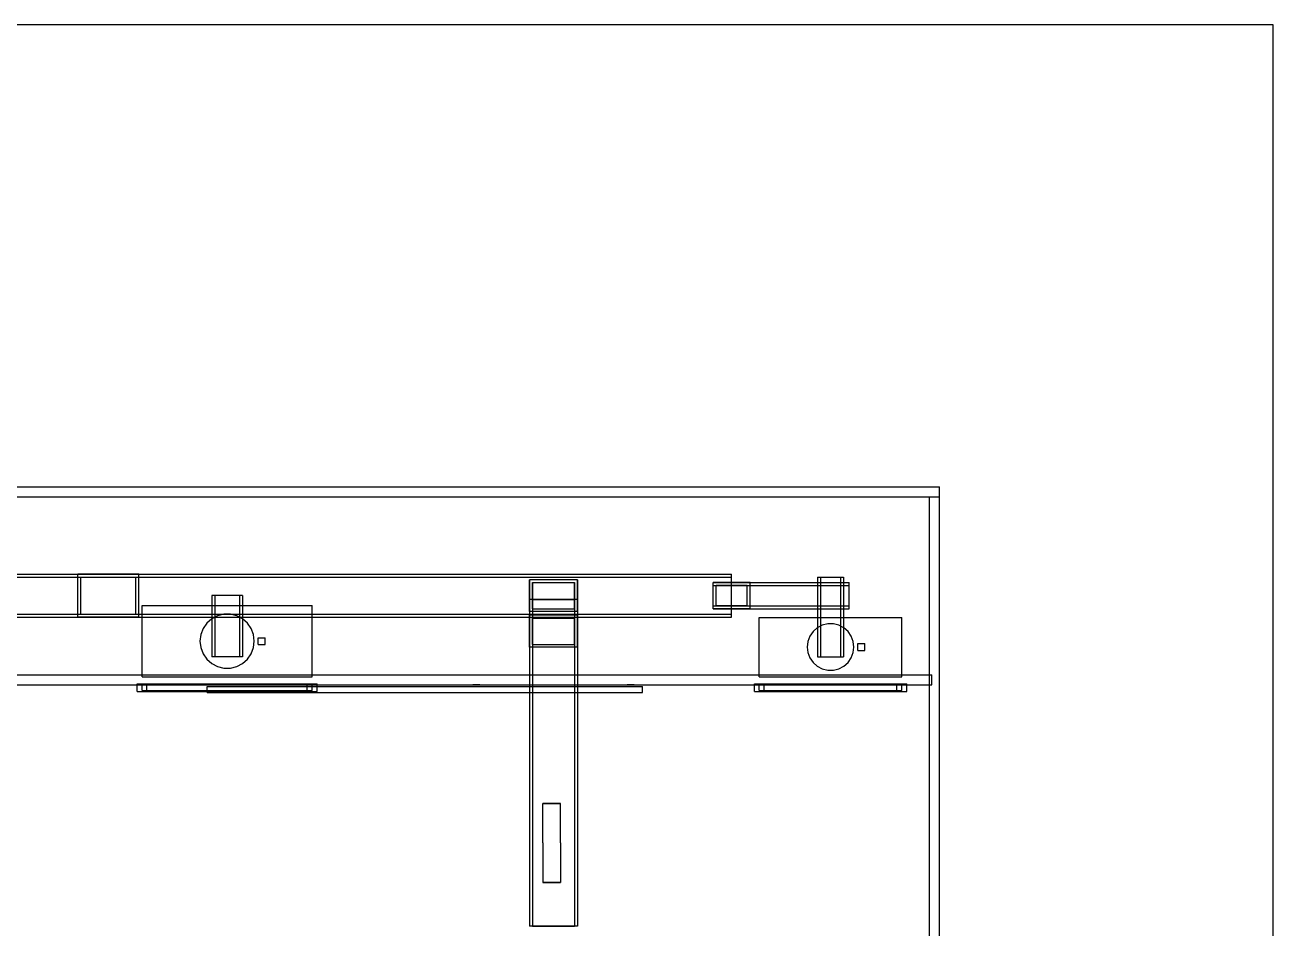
# Model space of a CAD drawing. Header units: millimetres. Extents: x -1355 to 669, y -1138 to 733.
# Drawn here: x 38 to 669, y 277 to 733 of the extents above; entities that cross this region are included whole.
import ezdxf

# ---------------------------------------------------------------- set-up
doc = ezdxf.new("R2010")
doc.units = ezdxf.units.MM
for name, color, linetype in [('BORDER', 7, 'Continuous'), ('HIDDEN', 8, 'Continuous'), ('VISIBLE', 7, 'Continuous')]:
    doc.layers.add(name, color=color, linetype=linetype)

msp = doc.modelspace()

# ---------------------------------------------------------------- linework, layer by layer
at = {"layer": 'BORDER'}
msp.add_lwpolyline([(-1355.28, -1138.44), (668.65, -1138.44), (668.65, 733.43), (-1355.28, 733.43)], close=True, dxfattribs=at)
at = {"layer": 'HIDDEN'}
for points in [[(-500, 500), (500, 500)], [(500, 495), (500, 500)], [(-500, 495), (500, 495)], [(-500, 495), (500, 495)], [(-500, 495), (500, 495)], [(-500, 495), (500, 495)], [(495, 495), (500, 495)], [(495, 495), (500, 495)], [(495, 5), (495, 495)], [(495, 5), (495, 495)], [(500, 5), (500, 495)], [(500, 5), (500, 495)], [(500, 5), (500, 495)], [(500, 5), (500, 495)], [(500, 5), (500, 495)], [(-9.4, 455.85), (95.4, 455.85)], [(-9.4, 455.85), (95.4, 455.85)], [(-9.4, 454.35), (95.4, 454.35)], [(-9.4, 454.35), (95.4, 454.35)], [(64.6, 434.15), (64.6, 455.85)], [(95.4, 455.85), (64.6, 455.85)], [(64.6, 434.15), (64.6, 455.85)], [(95.4, 455.85), (64.6, 455.85)], [(64.6, 434.15), (64.6, 455.85)], [(64.6, 455.85), (395, 455.85)], [(64.6, 434.15), (64.6, 455.85)], [(64.6, 455.85), (395, 455.85)], [(64.6, 454.35), (395, 454.35)], [(64.6, 454.35), (395, 454.35)], [(64.6, 435.65), (64.6, 454.35)], [(64.6, 435.65), (64.6, 454.35)], [(66.1, 454.35), (93.9, 454.35)], [(66.1, 435.65), (66.1, 454.35)], [(66.1, 454.35), (93.9, 454.35)], [(66.1, 435.65), (66.1, 454.35)], [(93.9, 435.65), (93.9, 454.35)], [(93.9, 435.65), (93.9, 454.35)], [(95.4, 434.15), (95.4, 455.85)], [(95.4, 434.15), (95.4, 455.85)], [(95.4, 434.15), (95.4, 455.85)], [(95.4, 434.15), (95.4, 455.85)], [(95.4, 435.65), (95.4, 454.35)], [(95.4, 435.65), (95.4, 454.35)], [(395, 434.15), (395, 455.85)], [(395, 434.15), (395, 455.85)], [(395, 435.65), (395, 454.35)], [(395, 435.65), (395, 454.35)], [(438.41, 454.35), (451.59, 454.35)], [(438.41, 454.35), (438.41, 414)], [(438.41, 454.35), (451.59, 454.35)], [(438.41, 454.35), (438.41, 414)], [(438.41, 454.35), (451.59, 454.35)], [(438.41, 454.35), (438.41, 414)], [(438.41, 454.35), (451.59, 454.35)], [(438.41, 454.35), (438.41, 414)], [(439.91, 454.35), (439.91, 414)], [(439.91, 454.35), (439.91, 414)], [(439.91, 454.35), (450.09, 454.35)], [(439.91, 454.35), (450.09, 454.35)], [(439.91, 454.35), (439.91, 414)], [(439.91, 454.35), (439.91, 414)], [(439.91, 454.35), (450.09, 454.35)], [(439.91, 454.35), (450.09, 454.35)], [(450.09, 454.35), (450.09, 414)], [(450.09, 454.35), (450.09, 414)], [(450.09, 454.35), (450.09, 414)], [(450.09, 454.35), (450.09, 414)], [(451.59, 454.35), (451.59, 414)], [(451.59, 454.35), (451.59, 414)], [(451.59, 454.35), (451.59, 414)], [(451.59, 454.35), (451.59, 414)], [(292.9, 436.95), (292.9, 453.05)], [(292.9, 453.05), (292.9, 435.05)], [(317.1, 453.05), (292.9, 453.05)], [(294.4, 451.63), (294.4, 433.63)], [(294.4, 451.63), (315.6, 451.63)], [(294.4, 438.37), (294.4, 451.63)], [(315.6, 451.63), (315.6, 433.63)], [(315.6, 438.37), (315.6, 451.63)], [(317.1, 436.95), (317.1, 453.05)], [(317.1, 453.05), (317.1, 435.05)], [(385.65, 438.41), (385.65, 451.59)], [(404.35, 451.59), (385.65, 451.59)], [(385.65, 438.41), (385.65, 451.59)], [(404.35, 451.59), (385.65, 451.59)], [(385.65, 438.41), (385.65, 451.59)], [(385.65, 451.59), (454.35, 451.59)], [(385.65, 438.41), (385.65, 451.59)], [(385.65, 451.59), (454.35, 451.59)], [(385.65, 451.59), (404.35, 451.59)], [(385.65, 451.59), (404.35, 451.59)], [(385.65, 438.41), (385.65, 451.59)], [(385.65, 438.41), (385.65, 451.59)], [(385.65, 438.41), (385.65, 451.59)], [(385.65, 451.59), (454.35, 451.59)], [(385.65, 438.41), (385.65, 451.59)], [(385.65, 451.59), (454.35, 451.59)], [(385.65, 450.09), (454.35, 450.09)], [(385.65, 450.09), (454.35, 450.09)], [(385.65, 439.91), (385.65, 450.09)], [(385.65, 439.91), (385.65, 450.09)], [(385.65, 450.09), (454.35, 450.09)], [(385.65, 450.09), (454.35, 450.09)], [(385.65, 439.91), (385.65, 450.09)], [(385.65, 439.91), (385.65, 450.09)], [(387.15, 450.09), (402.85, 450.09)], [(387.15, 439.91), (387.15, 450.09)], [(387.15, 450.09), (402.85, 450.09)], [(387.15, 439.91), (387.15, 450.09)], [(387.15, 439.91), (387.15, 450.09)], [(402.85, 450.09), (387.15, 450.09)], [(387.15, 439.91), (387.15, 450.09)], [(402.85, 450.09), (387.15, 450.09)], [(402.85, 439.91), (402.85, 450.09)], [(402.85, 439.91), (402.85, 450.09)], [(402.85, 439.91), (402.85, 450.09)], [(402.85, 439.91), (402.85, 450.09)], [(404.35, 438.41), (404.35, 451.59)], [(404.35, 438.41), (404.35, 451.59)], [(404.35, 438.41), (404.35, 451.59)], [(404.35, 438.41), (404.35, 451.59)], [(454.35, 438.41), (454.35, 451.59)], [(454.35, 438.41), (454.35, 451.59)], [(454.35, 438.41), (454.35, 451.59)], [(454.35, 438.41), (454.35, 451.59)], [(454.35, 439.91), (454.35, 450.09)], [(454.35, 439.91), (454.35, 450.09)], [(454.35, 439.91), (454.35, 450.09)], [(454.35, 439.91), (454.35, 450.09)], [(147.75, 445), (132.25, 445)], [(132.25, 445), (132.25, 414)], [(147.75, 445), (132.25, 445)], [(132.25, 445), (132.25, 414)], [(133.75, 445), (133.75, 414)], [(133.75, 445), (133.75, 414)], [(146.25, 445), (133.75, 445)], [(146.25, 445), (133.75, 445)], [(146.25, 445), (146.25, 414)], [(146.25, 445), (146.25, 414)], [(147.75, 445), (147.75, 414)], [(147.75, 445), (147.75, 414)], [(292.9, 443.1), (292.9, 278)], [(317.1, 443.1), (292.9, 443.1)], [(292.9, 443.1), (292.9, 278)], [(317.1, 443.1), (292.9, 443.1)], [(294.4, 443.1), (294.4, 278)], [(294.4, 443.1), (294.4, 278)], [(294.4, 443.1), (315.6, 443.1)], [(294.4, 443.1), (315.6, 443.1)], [(315.6, 443.1), (315.6, 278)], [(315.6, 443.1), (315.6, 278)], [(317.1, 443.1), (317.1, 278)], [(317.1, 443.1), (317.1, 278)], [(-9.4, 435.65), (95.4, 435.65)], [(-9.4, 435.65), (95.4, 435.65)], [(64.6, 435.65), (395, 435.65)], [(64.6, 435.65), (395, 435.65)], [(66.1, 435.65), (93.9, 435.65)], [(66.1, 435.65), (93.9, 435.65)], [(97, 440), (183, 440)], [(97, 440), (183, 440)], [(97, 404), (97, 440)], [(97, 404), (97, 440)], [(138.35, 435.62), (135.13, 434.83)], [(141.65, 435.62), (138.35, 435.62)], [(144.87, 434.83), (141.65, 435.62)], [(183, 404), (183, 440)], [(183, 404), (183, 440)], [(292.9, 436.95), (292.9, 418.96)], [(317.1, 436.95), (292.9, 436.95)], [(294.4, 438.37), (294.4, 420.37)], [(294.4, 438.37), (315.6, 438.37)], [(315.6, 438.37), (315.6, 420.37)], [(317.1, 436.95), (317.1, 418.96)], [(385.65, 439.91), (454.35, 439.91)], [(385.65, 439.91), (454.35, 439.91)], [(385.65, 439.91), (454.35, 439.91)], [(385.65, 439.91), (454.35, 439.91)], [(404.35, 438.41), (385.65, 438.41)], [(404.35, 438.41), (385.65, 438.41)], [(385.65, 438.41), (454.35, 438.41)], [(385.65, 438.41), (454.35, 438.41)], [(385.65, 438.41), (404.35, 438.41)], [(385.65, 438.41), (404.35, 438.41)], [(385.65, 438.41), (454.35, 438.41)], [(385.65, 438.41), (454.35, 438.41)], [(387.15, 439.91), (402.85, 439.91)], [(387.15, 439.91), (402.85, 439.91)], [(402.85, 439.91), (387.15, 439.91)], [(402.85, 439.91), (387.15, 439.91)], [(-9.4, 434.15), (95.4, 434.15)], [(-9.4, 434.15), (95.4, 434.15)], [(95.4, 434.15), (64.6, 434.15)], [(95.4, 434.15), (64.6, 434.15)], [(64.6, 434.15), (395, 434.15)], [(64.6, 434.15), (395, 434.15)], [(129.73, 431.1), (127.85, 428.38)], [(132.21, 433.29), (129.73, 431.1)], [(135.13, 434.83), (132.21, 433.29)], [(147.79, 433.29), (144.87, 434.83)], [(150.27, 431.1), (147.79, 433.29)], [(152.15, 428.38), (150.27, 431.1)], [(292.9, 418.96), (292.9, 435.05)], [(317.1, 435.05), (292.9, 435.05)], [(294.4, 433.63), (315.6, 433.63)], [(294.4, 420.37), (294.4, 433.63)], [(315.6, 420.37), (315.6, 433.63)], [(317.1, 418.96), (317.1, 435.05)], [(409, 434), (481, 434)], [(409, 434), (481, 434)], [(409, 404), (409, 434)], [(409, 404), (409, 434)], [(409, 434), (481, 434)], [(409, 434), (481, 434)], [(409, 404), (409, 434)], [(409, 404), (409, 434)], [(440.82, 430.03), (438.3, 428.71)], [(440.82, 430.03), (438.3, 428.71)], [(443.58, 430.71), (440.82, 430.03)], [(443.58, 430.71), (440.82, 430.03)], [(446.42, 430.71), (443.58, 430.71)], [(446.42, 430.71), (443.58, 430.71)], [(449.18, 430.03), (446.42, 430.71)], [(449.18, 430.03), (446.42, 430.71)], [(451.7, 428.71), (449.18, 430.03)], [(451.7, 428.71), (449.18, 430.03)], [(481, 404), (481, 434)], [(481, 404), (481, 434)], [(481, 404), (481, 434)], [(481, 404), (481, 434)], [(126.68, 425.28), (126.28, 422)], [(127.85, 428.38), (126.68, 425.28)], [(153.32, 425.28), (152.15, 428.38)], [(153.72, 422), (153.32, 425.28)], [(155.77, 423.75), (159.27, 423.75)], [(155.77, 423.75), (159.27, 423.75)], [(155.77, 420.25), (155.77, 423.75)], [(155.77, 420.25), (155.77, 423.75)], [(159.27, 420.25), (159.27, 423.75)], [(159.27, 420.25), (159.27, 423.75)], [(434.55, 424.48), (433.54, 421.82)], [(434.55, 424.48), (433.54, 421.82)], [(436.17, 426.82), (434.55, 424.48)], [(436.17, 426.82), (434.55, 424.48)], [(438.3, 428.71), (436.17, 426.82)], [(438.3, 428.71), (436.17, 426.82)], [(453.83, 426.82), (451.7, 428.71)], [(453.83, 426.82), (451.7, 428.71)], [(455.45, 424.48), (453.83, 426.82)], [(455.45, 424.48), (453.83, 426.82)], [(456.46, 421.82), (455.45, 424.48)], [(456.46, 421.82), (455.45, 424.48)], [(126.28, 422), (126.68, 418.72)], [(126.68, 418.72), (127.85, 415.62)], [(152.15, 415.62), (153.32, 418.72)], [(153.32, 418.72), (153.72, 422)], [(155.77, 420.25), (159.27, 420.25)], [(155.77, 420.25), (159.27, 420.25)], [(317.1, 418.96), (292.9, 418.96)], [(294.4, 420.37), (315.6, 420.37)], [(433.54, 421.82), (433.2, 419)], [(433.54, 421.82), (433.2, 419)], [(433.2, 419), (433.54, 416.18)], [(433.2, 419), (433.54, 416.18)], [(456.8, 419), (456.46, 421.82)], [(456.8, 419), (456.46, 421.82)], [(456.46, 416.18), (456.8, 419)], [(456.46, 416.18), (456.8, 419)], [(458.85, 420.75), (462.35, 420.75)], [(458.85, 420.75), (462.35, 420.75)], [(458.85, 417.25), (458.85, 420.75)], [(458.85, 417.25), (458.85, 420.75)], [(458.85, 420.75), (462.35, 420.75)], [(458.85, 420.75), (462.35, 420.75)], [(458.85, 417.25), (458.85, 420.75)], [(458.85, 417.25), (458.85, 420.75)], [(458.85, 417.25), (462.35, 417.25)], [(458.85, 417.25), (462.35, 417.25)], [(458.85, 417.25), (462.35, 417.25)], [(458.85, 417.25), (462.35, 417.25)], [(462.35, 417.25), (462.35, 420.75)], [(462.35, 417.25), (462.35, 420.75)], [(462.35, 417.25), (462.35, 420.75)], [(462.35, 417.25), (462.35, 420.75)], [(127.85, 415.62), (129.73, 412.9)], [(129.73, 412.9), (132.21, 410.71)], [(132.21, 410.71), (135.13, 409.17)], [(147.75, 414), (132.25, 414)], [(147.75, 414), (132.25, 414)], [(146.25, 414), (133.75, 414)], [(146.25, 414), (133.75, 414)], [(144.87, 409.17), (147.79, 410.71)], [(147.79, 410.71), (150.27, 412.9)], [(150.27, 412.9), (152.15, 415.62)], [(433.54, 416.18), (434.55, 413.52)], [(433.54, 416.18), (434.55, 413.52)], [(434.55, 413.52), (436.17, 411.18)], [(434.55, 413.52), (436.17, 411.18)], [(436.17, 411.18), (438.3, 409.29)], [(436.17, 411.18), (438.3, 409.29)], [(438.41, 414), (451.59, 414)], [(438.41, 414), (451.59, 414)], [(438.41, 414), (451.59, 414)], [(438.41, 414), (451.59, 414)], [(439.91, 414), (450.09, 414)], [(439.91, 414), (450.09, 414)], [(439.91, 414), (450.09, 414)], [(439.91, 414), (450.09, 414)], [(451.7, 409.29), (453.83, 411.18)], [(451.7, 409.29), (453.83, 411.18)], [(453.83, 411.18), (455.45, 413.52)], [(453.83, 411.18), (455.45, 413.52)], [(455.45, 413.52), (456.46, 416.18)], [(455.45, 413.52), (456.46, 416.18)], [(3.75, 405), (496.25, 405)], [(3.75, 405), (496.25, 405)], [(97, 404), (183, 404)], [(97, 404), (183, 404)], [(135.13, 409.17), (138.35, 408.38)], [(138.35, 408.38), (141.65, 408.38)], [(141.65, 408.38), (144.87, 409.17)], [(409, 404), (481, 404)], [(409, 404), (481, 404)], [(409, 404), (481, 404)], [(409, 404), (481, 404)], [(438.3, 409.29), (440.82, 407.97)], [(438.3, 409.29), (440.82, 407.97)], [(440.82, 407.97), (443.58, 407.29)], [(440.82, 407.97), (443.58, 407.29)], [(443.58, 407.29), (446.42, 407.29)], [(443.58, 407.29), (446.42, 407.29)], [(446.42, 407.29), (449.18, 407.97)], [(446.42, 407.29), (449.18, 407.97)], [(449.18, 407.97), (451.7, 409.29)], [(449.18, 407.97), (451.7, 409.29)], [(496.25, 400), (496.25, 405)], [(496.25, 400), (496.25, 405)], [(3.75, 400), (496.25, 400)], [(3.75, 400), (496.25, 400)], [(94.5, 400.5), (185.5, 400.5)], [(94.5, 400.5), (185.5, 400.5)], [(94.5, 396.5), (94.5, 400.5)], [(94.5, 396.5), (94.5, 400.5)], [(94.5, 400.5), (185.5, 400.5)], [(94.5, 400.5), (185.5, 400.5)], [(94.5, 396.5), (94.5, 400.5)], [(94.5, 396.5), (94.5, 400.5)], [(94.5, 400.5), (99.5, 400.5)], [(94.5, 400.5), (99.5, 400.5)], [(94.5, 396.5), (94.5, 400.5)], [(94.5, 396.5), (94.5, 400.5)], [(97, 400), (183, 400)], [(97, 400), (183, 400)], [(97, 397), (97, 400)], [(97, 397), (97, 400)], [(99.5, 396.5), (99.5, 400.5)], [(99.5, 396.5), (99.5, 400.5)], [(130, 399), (350, 399)], [(130, 399), (350, 399)], [(130, 396), (130, 399)], [(130, 396), (130, 399)], [(180.5, 400.5), (185.5, 400.5)], [(180.5, 400.5), (185.5, 400.5)], [(180.5, 396.5), (180.5, 400.5)], [(180.5, 396.5), (180.5, 400.5)], [(183, 397), (183, 400)], [(183, 397), (183, 400)], [(185.5, 396.5), (185.5, 400.5)], [(185.5, 396.5), (185.5, 400.5)], [(185.5, 396.5), (185.5, 400.5)], [(185.5, 396.5), (185.5, 400.5)], [(185.5, 396.5), (185.5, 400.5)], [(185.5, 396.5), (185.5, 400.5)], [(264.2, 400), (264.21, 400)], [(264.21, 400), (264.2, 400)], [(264.2, 400), (264.21, 400)], [(264.21, 400), (264.2, 400)], [(264.21, 400), (264.32, 400)], [(264.32, 400), (264.21, 400)], [(264.21, 400), (264.32, 400)], [(264.32, 400), (264.21, 400)], [(264.32, 400), (264.52, 400)], [(264.52, 400), (264.32, 400)], [(264.32, 400), (264.52, 400)], [(264.52, 400), (264.32, 400)], [(264.52, 400), (264.81, 400)], [(264.81, 400), (264.52, 400)], [(264.52, 400), (264.81, 400)], [(264.81, 400), (264.52, 400)], [(264.81, 400), (265.16, 400)], [(265.16, 400), (264.81, 400)], [(264.81, 400), (265.16, 400)], [(265.16, 400), (264.81, 400)], [(265.16, 400), (265.57, 400)], [(265.57, 400), (265.16, 400)], [(265.16, 400), (265.57, 400)], [(265.57, 400), (265.16, 400)], [(265.57, 400), (266, 400)], [(266, 400), (265.57, 400)], [(265.57, 400), (266, 400)], [(266, 400), (265.57, 400)], [(266.43, 400), (266, 400)], [(266, 400), (266.43, 400)], [(266.43, 400), (266, 400)], [(266, 400), (266.43, 400)], [(266.84, 400), (266.43, 400)], [(266.43, 400), (266.84, 400)], [(266.84, 400), (266.43, 400)], [(266.43, 400), (266.84, 400)], [(267.19, 400), (266.84, 400)], [(266.84, 400), (267.19, 400)], [(267.19, 400), (266.84, 400)], [(266.84, 400), (267.19, 400)], [(267.48, 400), (267.19, 400)], [(267.19, 400), (267.48, 400)], [(267.48, 400), (267.19, 400)], [(267.19, 400), (267.48, 400)], [(267.68, 400), (267.48, 400)], [(267.48, 400), (267.68, 400)], [(267.68, 400), (267.48, 400)], [(267.48, 400), (267.68, 400)], [(267.79, 400), (267.68, 400)], [(267.68, 400), (267.79, 400)], [(267.79, 400), (267.68, 400)], [(267.68, 400), (267.79, 400)], [(267.8, 400), (267.79, 400)], [(267.79, 400), (267.8, 400)], [(267.8, 400), (267.79, 400)], [(267.79, 400), (267.8, 400)], [(342.2, 400), (342.21, 400)], [(342.21, 400), (342.2, 400)], [(342.2, 400), (342.21, 400)], [(342.21, 400), (342.2, 400)], [(342.21, 400), (342.32, 400)], [(342.32, 400), (342.21, 400)], [(342.21, 400), (342.32, 400)], [(342.32, 400), (342.21, 400)], [(342.32, 400), (342.52, 400)], [(342.52, 400), (342.32, 400)], [(342.32, 400), (342.52, 400)], [(342.52, 400), (342.32, 400)], [(342.52, 400), (342.81, 400)], [(342.81, 400), (342.52, 400)], [(342.52, 400), (342.81, 400)], [(342.81, 400), (342.52, 400)], [(342.81, 400), (343.16, 400)], [(343.16, 400), (342.81, 400)], [(342.81, 400), (343.16, 400)], [(343.16, 400), (342.81, 400)], [(343.16, 400), (343.57, 400)], [(343.57, 400), (343.16, 400)], [(343.16, 400), (343.57, 400)], [(343.57, 400), (343.16, 400)], [(343.57, 400), (344, 400)], [(344, 400), (343.57, 400)], [(343.57, 400), (344, 400)], [(344, 400), (343.57, 400)], [(344.43, 400), (344, 400)], [(344, 400), (344.43, 400)], [(344.43, 400), (344, 400)], [(344, 400), (344.43, 400)], [(344.84, 400), (344.43, 400)], [(344.43, 400), (344.84, 400)], [(344.84, 400), (344.43, 400)], [(344.43, 400), (344.84, 400)], [(345.19, 400), (344.84, 400)], [(344.84, 400), (345.19, 400)], [(345.19, 400), (344.84, 400)], [(344.84, 400), (345.19, 400)], [(345.48, 400), (345.19, 400)], [(345.19, 400), (345.48, 400)], [(345.48, 400), (345.19, 400)], [(345.19, 400), (345.48, 400)], [(345.68, 400), (345.48, 400)], [(345.48, 400), (345.68, 400)], [(345.68, 400), (345.48, 400)], [(345.48, 400), (345.68, 400)], [(345.79, 400), (345.68, 400)], [(345.68, 400), (345.79, 400)], [(345.79, 400), (345.68, 400)], [(345.68, 400), (345.79, 400)], [(345.8, 400), (345.79, 400)], [(345.79, 400), (345.8, 400)], [(345.8, 400), (345.79, 400)], [(345.79, 400), (345.8, 400)], [(350, 396), (350, 399)], [(350, 396), (350, 399)], [(406.5, 400.5), (483.5, 400.5)], [(406.5, 400.5), (483.5, 400.5)], [(406.5, 396.5), (406.5, 400.5)], [(406.5, 396.5), (406.5, 400.5)], [(406.5, 400.5), (483.5, 400.5)], [(406.5, 400.5), (483.5, 400.5)], [(406.5, 396.5), (406.5, 400.5)], [(406.5, 396.5), (406.5, 400.5)], [(406.5, 400.5), (411.5, 400.5)], [(406.5, 400.5), (411.5, 400.5)], [(406.5, 396.5), (406.5, 400.5)], [(406.5, 396.5), (406.5, 400.5)], [(406.5, 400.5), (483.5, 400.5)], [(406.5, 400.5), (483.5, 400.5)], [(406.5, 396.5), (406.5, 400.5)], [(406.5, 396.5), (406.5, 400.5)], [(406.5, 400.5), (483.5, 400.5)], [(406.5, 400.5), (483.5, 400.5)], [(406.5, 396.5), (406.5, 400.5)], [(406.5, 396.5), (406.5, 400.5)], [(406.5, 400.5), (411.5, 400.5)], [(406.5, 400.5), (411.5, 400.5)], [(406.5, 396.5), (406.5, 400.5)], [(406.5, 396.5), (406.5, 400.5)], [(409, 400), (481, 400)], [(409, 400), (481, 400)], [(409, 397), (409, 400)], [(409, 397), (409, 400)], [(409, 400), (481, 400)], [(409, 400), (481, 400)], [(409, 397), (409, 400)], [(409, 397), (409, 400)], [(411.5, 396.5), (411.5, 400.5)], [(411.5, 396.5), (411.5, 400.5)], [(411.5, 396.5), (411.5, 400.5)], [(411.5, 396.5), (411.5, 400.5)], [(478.5, 400.5), (483.5, 400.5)], [(478.5, 400.5), (483.5, 400.5)], [(478.5, 396.5), (478.5, 400.5)], [(478.5, 396.5), (478.5, 400.5)], [(478.5, 400.5), (483.5, 400.5)], [(478.5, 400.5), (483.5, 400.5)], [(478.5, 396.5), (478.5, 400.5)], [(478.5, 396.5), (478.5, 400.5)], [(481, 397), (481, 400)], [(481, 397), (481, 400)], [(481, 397), (481, 400)], [(481, 397), (481, 400)], [(483.5, 396.5), (483.5, 400.5)], [(483.5, 396.5), (483.5, 400.5)], [(483.5, 396.5), (483.5, 400.5)], [(483.5, 396.5), (483.5, 400.5)], [(483.5, 396.5), (483.5, 400.5)], [(483.5, 396.5), (483.5, 400.5)], [(483.5, 396.5), (483.5, 400.5)], [(483.5, 396.5), (483.5, 400.5)], [(483.5, 396.5), (483.5, 400.5)], [(483.5, 396.5), (483.5, 400.5)], [(483.5, 396.5), (483.5, 400.5)], [(483.5, 396.5), (483.5, 400.5)], [(94.5, 396.5), (185.5, 396.5)], [(94.5, 396.5), (185.5, 396.5)], [(94.5, 396.5), (185.5, 396.5)], [(94.5, 396.5), (185.5, 396.5)], [(94.5, 396.5), (99.5, 396.5)], [(94.5, 396.5), (99.5, 396.5)], [(97, 397), (183, 397)], [(97, 397), (183, 397)], [(130, 396), (350, 396)], [(130, 396), (350, 396)], [(180.5, 396.5), (185.5, 396.5)], [(180.5, 396.5), (185.5, 396.5)], [(406.5, 396.5), (483.5, 396.5)], [(406.5, 396.5), (483.5, 396.5)], [(406.5, 396.5), (483.5, 396.5)], [(406.5, 396.5), (483.5, 396.5)], [(406.5, 396.5), (411.5, 396.5)], [(406.5, 396.5), (411.5, 396.5)], [(406.5, 396.5), (483.5, 396.5)], [(406.5, 396.5), (483.5, 396.5)], [(406.5, 396.5), (483.5, 396.5)], [(406.5, 396.5), (483.5, 396.5)], [(406.5, 396.5), (411.5, 396.5)], [(406.5, 396.5), (411.5, 396.5)], [(409, 397), (481, 397)], [(409, 397), (481, 397)], [(409, 397), (481, 397)], [(409, 397), (481, 397)], [(478.5, 396.5), (483.5, 396.5)], [(478.5, 396.5), (483.5, 396.5)], [(478.5, 396.5), (483.5, 396.5)], [(478.5, 396.5), (483.5, 396.5)], [(299.53, 340), (299.5, 340)], [(299.79, 340), (299.53, 340)], [(300.3, 340), (299.79, 340)], [(301.02, 340), (300.3, 340)], [(301.91, 340), (301.02, 340)], [(302.92, 340), (301.91, 340)], [(304, 340), (302.92, 340)], [(305.08, 340), (304, 340)], [(306.09, 340), (305.08, 340)], [(306.98, 340), (306.09, 340)], [(307.7, 340), (306.98, 340)], [(308.21, 340), (307.7, 340)], [(308.47, 340), (308.21, 340)], [(308.5, 340), (308.47, 340)], [(299.53, 300), (299.5, 300)], [(299.79, 300), (299.53, 300)], [(300.3, 300), (299.79, 300)], [(301.02, 300), (300.3, 300)], [(301.91, 300), (301.02, 300)], [(302.92, 300), (301.91, 300)], [(304, 300), (302.92, 300)], [(305.08, 300), (304, 300)], [(306.09, 300), (305.08, 300)], [(306.98, 300), (306.09, 300)], [(307.7, 300), (306.98, 300)], [(308.21, 300), (307.7, 300)], [(308.47, 300), (308.21, 300)], [(308.5, 300), (308.47, 300)], [(317.1, 278), (292.9, 278)], [(317.1, 278), (292.9, 278)], [(294.4, 278), (315.6, 278)], [(294.4, 278), (315.6, 278)]]:
    msp.add_lwpolyline(points, dxfattribs=at)
at = {"layer": 'VISIBLE'}
for points in [[(-500, 500), (500, 500)], [(500, 495), (500, 500)], [(-500, 495), (500, 495)], [(-500, 495), (500, 495)], [(500, 5), (500, 495)], [(299.5, 340), (299.53, 340)], [(299.5, 320), (299.5, 340)], [(299.53, 340), (299.79, 340)], [(299.79, 340), (300.3, 340)], [(300.3, 340), (301.02, 340)], [(301.02, 340), (301.91, 340)], [(301.91, 340), (302.92, 340)], [(302.92, 340), (304, 340)], [(304, 340), (305.08, 340)], [(305.08, 340), (306.09, 340)], [(306.09, 340), (306.98, 340)], [(306.98, 340), (307.7, 340)], [(307.7, 340), (308.21, 340)], [(308.21, 340), (308.47, 340)], [(308.47, 340), (308.5, 340)], [(308.5, 320), (308.5, 340)], [(299.5, 320), (299.5, 300)], [(308.5, 320), (308.5, 300)], [(299.5, 300), (299.53, 300)], [(299.53, 300), (299.79, 300)], [(299.79, 300), (300.3, 300)], [(300.3, 300), (301.02, 300)], [(301.02, 300), (301.91, 300)], [(301.91, 300), (302.92, 300)], [(302.92, 300), (304, 300)], [(304, 300), (305.08, 300)], [(305.08, 300), (306.09, 300)], [(306.09, 300), (306.98, 300)], [(306.98, 300), (307.7, 300)], [(307.7, 300), (308.21, 300)], [(308.21, 300), (308.47, 300)], [(308.47, 300), (308.5, 300)]]:
    msp.add_lwpolyline(points, dxfattribs=at)

doc.saveas('drawing.dxf')
